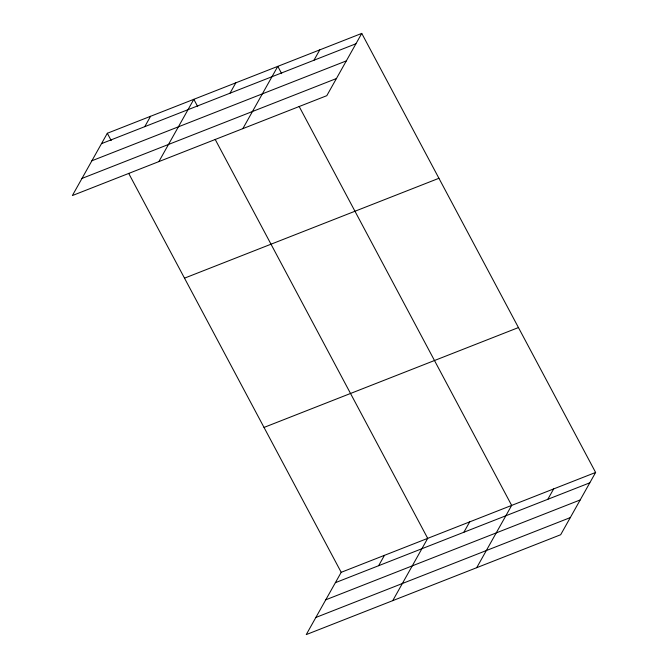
<?xml version="1.0" encoding="UTF-8"?>
<svg xmlns="http://www.w3.org/2000/svg" width="668" height="668" viewBox="0 0 668 668"><rect width="100%" height="100%" fill="white"/><g stroke="black" fill="none" stroke-linecap="round" stroke-linejoin="round"><path stroke-width="1" d="M361.755 33.4L107.323 133.266L72.378 195.549L326.802 95.683L361.755 33.4L595.622 472.451L560.677 534.734L306.245 634.6L341.198 572.317L595.622 472.451M144.764 126.661L150.576 116.29M158.875 161.598L193.829 99.315L197.711 106.604M229.992 93.203L235.812 82.832M242.843 128.64L277.796 66.357L281.679 73.647M313.952 60.245L319.772 49.875M378.631 565.704L384.451 555.342M392.751 600.641L427.704 538.358L215.188 139.412M463.868 532.246L469.688 521.883M476.71 567.691L511.663 505.4L299.147 106.454M547.827 499.288L553.647 488.926M101.511 143.637L355.935 43.762M91.892 160.771L346.325 60.897M81.989 178.423L336.413 78.548M184.502 278.155L438.934 178.289M264.019 427.428L518.452 327.562M335.386 582.68L589.811 482.814M325.767 599.814L580.191 499.948M315.864 617.466L570.288 517.6M107.323 133.266L111.205 140.556M128.682 173.363L341.198 572.317"/></g></svg>
